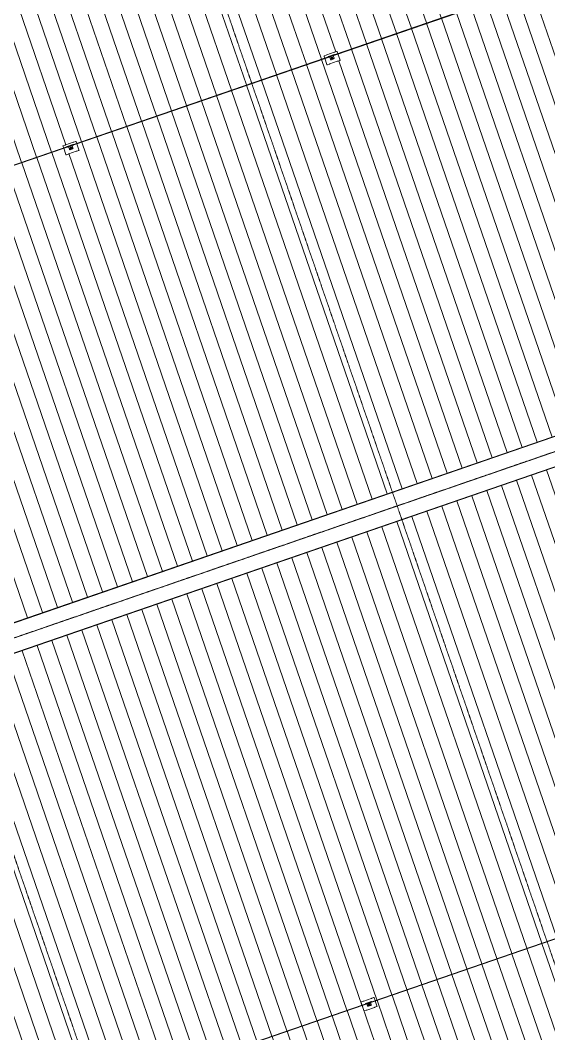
# Model space of a CAD drawing. Header units: millimetres. Extents: x -2478825 to -2336182, y 3945451 to 4053958.
# Drawn here: x -2374391 to -2363289, y 3995028 to 4016303 of the extents above; entities that cross this region are included whole.
import ezdxf

# ---------------------------------------------------------------- set-up
doc = ezdxf.new("R2010")
doc.units = ezdxf.units.MM
doc.linetypes.add('Grid Line', pattern=[21, 12, -3, 3, -3])
for name, color, linetype, lineweight in [('A-ROOF', 132, 'Continuous', 5), ('A-ROOF-PATT', 132, 'Continuous', 5), ('Q-SPCQ', 91, 'Continuous', 5), ('S-GRID', 1, 'Continuous', 5)]:
    doc.layers.add(name, color=color, linetype=linetype, lineweight=lineweight)

# ---------------------------------------------------------------- blocks, each defined once
blk = doc.blocks.new('Static Line_Sayfa_Metal Deck_Pan Mount - Up to 15 _ pitch - Max 2 Users-1845519-ROOF - Part A')
at = {"layer": 'Q-SPCQ'}
for p, q in [((-2356890, 4019336), (-2444629, 3989124)), ((-2444627, 3989116), (-2356888, 4019328)), ((-2368010, 4015554), (-2368002, 4015556)), ((-2368010, 4015554), (-2368007, 4015544)), ((-2368007, 4015544), (-2367995, 4015511)), ((-2368001, 4015557), (-2367965, 4015569)), ((-2367964, 4015570), (-2367954, 4015578)), ((-2367953, 4015578), (-2367796, 4015632)), ((-2367921, 4015540), (-2367925, 4015537)), ((-2367924, 4015533), (-2367925, 4015537)), ((-2367799, 4015582), (-2367919, 4015541)), ((-2367915, 4015528), (-2367795, 4015570)), ((-2367893, 4015536), (-2367893, 4015535)), ((-2367891, 4015531), (-2367893, 4015535)), ((-2367893, 4015535), (-2367893, 4015535)), ((-2367817, 4015561), (-2367817, 4015562)), ((-2367817, 4015561), (-2367817, 4015561)), ((-2367817, 4015561), (-2367815, 4015557)), ((-2367815, 4015557), (-2367799, 4015510)), ((-2367793, 4015583), (-2367797, 4015582)), ((-2367795, 4015632), (-2367782, 4015632)), ((-2367793, 4015583), (-2367791, 4015578)), ((-2367793, 4015571), (-2367789, 4015573)), ((-2367791, 4015578), (-2367789, 4015573)), ((-2367781, 4015633), (-2367745, 4015645)), ((-2367744, 4015645), (-2367736, 4015648)), ((-2367736, 4015648), (-2367733, 4015639)), ((-2367733, 4015639), (-2367721, 4015605)), ((-2367719, 4015599), (-2367674, 4015469)), ((-2367993, 4015505), (-2367949, 4015375)), ((-2367949, 4015375), (-2367948, 4015375)), ((-2367949, 4015375), (-2367945, 4015365)), ((-2367898, 4015382), (-2367945, 4015365)), ((-2367945, 4015365), (-2367898, 4015381)), ((-2367945, 4015365), (-2367945, 4015365)), ((-2367900, 4015381), (-2367936, 4015369)), ((-2367936, 4015369), (-2367899, 4015381)), ((-2367922, 4015527), (-2367924, 4015533)), ((-2367922, 4015527), (-2367917, 4015528)), ((-2367889, 4015389), (-2367899, 4015381)), ((-2367898, 4015382), (-2367887, 4015390)), ((-2367898, 4015381), (-2367898, 4015382)), ((-2367875, 4015484), (-2367891, 4015531)), ((-2367731, 4015444), (-2367888, 4015390)), ((-2367886, 4015390), (-2367733, 4015443)), ((-2367875, 4015484), (-2367875, 4015484)), ((-2367861, 4015505), (-2367861, 4015505)), ((-2367856, 4015475), (-2367809, 4015491)), ((-2367856, 4015475), (-2367809, 4015491)), ((-2367854, 4015508), (-2367853, 4015508)), ((-2367852, 4015509), (-2367852, 4015509)), ((-2367833, 4015515), (-2367833, 4015515)), ((-2367831, 4015515), (-2367831, 4015516)), ((-2367823, 4015518), (-2367823, 4015518)), ((-2367799, 4015510), (-2367799, 4015510)), ((-2367732, 4015443), (-2367718, 4015443)), ((-2367717, 4015444), (-2367730, 4015444)), ((-2367671, 4015460), (-2367718, 4015443)), ((-2367718, 4015443), (-2367671, 4015459)), ((-2367718, 4015444), (-2367680, 4015456)), ((-2367718, 4015443), (-2367718, 4015443)), ((-2367681, 4015457), (-2367716, 4015444)), ((-2367674, 4015469), (-2367674, 4015469)), ((-2367674, 4015469), (-2367671, 4015460)), ((-2367671, 4015459), (-2367671, 4015460)), ((-2373494, 4013665), (-2373485, 4013668)), ((-2373494, 4013665), (-2373490, 4013656)), ((-2373490, 4013656), (-2373479, 4013623)), ((-2373484, 4013669), (-2373449, 4013681)), ((-2373448, 4013682), (-2373437, 4013690)), ((-2373436, 4013690), (-2373280, 4013744)), ((-2373405, 4013651), (-2373409, 4013649)), ((-2373407, 4013645), (-2373409, 4013649)), ((-2373405, 4013639), (-2373407, 4013645)), ((-2373405, 4013639), (-2373401, 4013640)), ((-2373283, 4013694), (-2373403, 4013652)), ((-2373399, 4013640), (-2373279, 4013681)), ((-2373377, 4013648), (-2373376, 4013647)), ((-2373375, 4013643), (-2373376, 4013647)), ((-2373376, 4013647), (-2373376, 4013647)), ((-2373359, 4013596), (-2373375, 4013643)), ((-2373337, 4013620), (-2373337, 4013619)), ((-2373335, 4013621), (-2373335, 4013621)), ((-2373317, 4013627), (-2373317, 4013627)), ((-2373315, 4013627), (-2373315, 4013628)), ((-2373307, 4013630), (-2373307, 4013630)), ((-2373301, 4013673), (-2373301, 4013674)), ((-2373301, 4013673), (-2373300, 4013673)), ((-2373300, 4013673), (-2373299, 4013669)), ((-2373299, 4013669), (-2373283, 4013622)), ((-2373283, 4013622), (-2373283, 4013622)), ((-2373276, 4013695), (-2373281, 4013694)), ((-2373279, 4013744), (-2373266, 4013744)), ((-2373277, 4013682), (-2373273, 4013685)), ((-2373276, 4013695), (-2373275, 4013690)), ((-2373275, 4013690), (-2373273, 4013685)), ((-2373265, 4013745), (-2373229, 4013757)), ((-2373228, 4013757), (-2373219, 4013760)), ((-2373219, 4013760), (-2373216, 4013751)), ((-2373216, 4013751), (-2373205, 4013717)), ((-2373203, 4013711), (-2373158, 4013581)), ((-2373477, 4013617), (-2373432, 4013487)), ((-2373432, 4013487), (-2373432, 4013487)), ((-2373432, 4013487), (-2373429, 4013477)), ((-2373382, 4013493), (-2373429, 4013477)), ((-2373429, 4013477), (-2373381, 4013493)), ((-2373429, 4013477), (-2373429, 4013477)), ((-2373384, 4013493), (-2373419, 4013481)), ((-2373419, 4013480), (-2373382, 4013493)), ((-2373372, 4013501), (-2373383, 4013493)), ((-2373381, 4013493), (-2373382, 4013493)), ((-2373381, 4013494), (-2373371, 4013502)), ((-2373215, 4013556), (-2373372, 4013502)), ((-2373370, 4013502), (-2373216, 4013555)), ((-2373359, 4013596), (-2373359, 4013596)), ((-2373345, 4013617), (-2373344, 4013617)), ((-2373340, 4013587), (-2373292, 4013603)), ((-2373339, 4013586), (-2373292, 4013603)), ((-2373215, 4013555), (-2373202, 4013555)), ((-2373201, 4013556), (-2373214, 4013556)), ((-2373155, 4013572), (-2373202, 4013555)), ((-2373202, 4013555), (-2373154, 4013571)), ((-2373202, 4013555), (-2373202, 4013555)), ((-2373201, 4013555), (-2373164, 4013568)), ((-2373164, 4013568), (-2373200, 4013556)), ((-2373158, 4013581), (-2373158, 4013581)), ((-2373158, 4013581), (-2373155, 4013572)), ((-2373154, 4013571), (-2373155, 4013572))]:
    blk.add_line(p, q, dxfattribs=at)
at = {"layer": 'Q-SPCQ', "flags": 128}
for points in [[(-2367921, 4015540), (-2367921, 4015540), (-2367921, 4015540), (-2367920, 4015540), (-2367920, 4015540), (-2367920, 4015541), (-2367919, 4015541)], [(-2367799, 4015582), (-2367799, 4015582), (-2367799, 4015582), (-2367798, 4015582), (-2367798, 4015582), (-2367797, 4015582), (-2367797, 4015582)], [(-2367793, 4015571), (-2367793, 4015570), (-2367794, 4015570), (-2367794, 4015570), (-2367794, 4015570), (-2367795, 4015570), (-2367795, 4015570)], [(-2367915, 4015528), (-2367915, 4015528), (-2367916, 4015528), (-2367916, 4015528), (-2367917, 4015528), (-2367917, 4015528), (-2367917, 4015528)], [(-2367846, 4015523), (-2367847, 4015523), (-2367847, 4015523), (-2367848, 4015523), (-2367848, 4015522), (-2367848, 4015522), (-2367849, 4015522), (-2367849, 4015522), (-2367850, 4015521), (-2367850, 4015521), (-2367850, 4015521), (-2367851, 4015520), (-2367851, 4015520), (-2367851, 4015520), (-2367852, 4015519), (-2367852, 4015519), (-2367852, 4015519), (-2367852, 4015518), (-2367853, 4015518), (-2367853, 4015517), (-2367853, 4015517), (-2367853, 4015517), (-2367853, 4015516), (-2367854, 4015516), (-2367854, 4015515), (-2367854, 4015515), (-2367854, 4015514), (-2367854, 4015514), (-2367854, 4015513), (-2367854, 4015513), (-2367854, 4015513), (-2367854, 4015512), (-2367854, 4015512), (-2367854, 4015511), (-2367854, 4015511), (-2367854, 4015510), (-2367854, 4015510), (-2367854, 4015509), (-2367854, 4015509), (-2367854, 4015508), (-2367854, 4015508)], [(-2367846, 4015522), (-2367846, 4015521), (-2367846, 4015521), (-2367847, 4015521), (-2367847, 4015521), (-2367847, 4015521), (-2367848, 4015521), (-2367848, 4015520), (-2367848, 4015520), (-2367849, 4015520), (-2367849, 4015520), (-2367849, 4015519), (-2367850, 4015519), (-2367850, 4015519), (-2367850, 4015518), (-2367850, 4015518), (-2367850, 4015518), (-2367851, 4015518), (-2367851, 4015517), (-2367851, 4015517), (-2367851, 4015516), (-2367851, 4015516), (-2367852, 4015516), (-2367852, 4015515), (-2367852, 4015515), (-2367852, 4015515), (-2367852, 4015514), (-2367852, 4015514), (-2367852, 4015514), (-2367852, 4015513), (-2367852, 4015513), (-2367852, 4015512), (-2367852, 4015512), (-2367852, 4015512), (-2367852, 4015511), (-2367852, 4015511), (-2367852, 4015510), (-2367852, 4015510), (-2367852, 4015510), (-2367852, 4015509), (-2367852, 4015509)], [(-2367831, 4015516), (-2367831, 4015516), (-2367832, 4015517), (-2367832, 4015517), (-2367832, 4015518), (-2367832, 4015518), (-2367833, 4015518), (-2367833, 4015519), (-2367833, 4015519), (-2367833, 4015520), (-2367834, 4015520), (-2367834, 4015520), (-2367834, 4015521), (-2367835, 4015521), (-2367835, 4015521), (-2367835, 4015521), (-2367836, 4015522), (-2367836, 4015522), (-2367837, 4015522), (-2367837, 4015522), (-2367837, 4015523), (-2367838, 4015523), (-2367838, 4015523), (-2367839, 4015523), (-2367839, 4015523), (-2367840, 4015523), (-2367840, 4015524), (-2367841, 4015524), (-2367841, 4015524), (-2367841, 4015524), (-2367842, 4015524), (-2367842, 4015524), (-2367843, 4015524), (-2367843, 4015524), (-2367844, 4015524), (-2367844, 4015524), (-2367845, 4015524), (-2367845, 4015523), (-2367846, 4015523), (-2367846, 4015523), (-2367846, 4015523)], [(-2367833, 4015515), (-2367833, 4015516), (-2367834, 4015516), (-2367834, 4015517), (-2367834, 4015517), (-2367834, 4015517), (-2367834, 4015518), (-2367835, 4015518), (-2367835, 4015518), (-2367835, 4015519), (-2367835, 4015519), (-2367836, 4015519), (-2367836, 4015519), (-2367836, 4015520), (-2367836, 4015520), (-2367837, 4015520), (-2367837, 4015520), (-2367837, 4015521), (-2367838, 4015521), (-2367838, 4015521), (-2367838, 4015521), (-2367839, 4015521), (-2367839, 4015521), (-2367839, 4015522), (-2367840, 4015522), (-2367840, 4015522), (-2367841, 4015522), (-2367841, 4015522), (-2367841, 4015522), (-2367842, 4015522), (-2367842, 4015522), (-2367843, 4015522), (-2367843, 4015522), (-2367843, 4015522), (-2367844, 4015522), (-2367844, 4015522), (-2367844, 4015522), (-2367845, 4015522), (-2367845, 4015522), (-2367846, 4015522), (-2367846, 4015522)], [(-2373405, 4013651), (-2373405, 4013652), (-2373404, 4013652), (-2373404, 4013652), (-2373404, 4013652), (-2373403, 4013652), (-2373403, 4013652)], [(-2373399, 4013640), (-2373399, 4013640), (-2373399, 4013640), (-2373400, 4013640), (-2373400, 4013640), (-2373401, 4013640), (-2373401, 4013640)], [(-2373330, 4013635), (-2373330, 4013635), (-2373331, 4013635), (-2373331, 4013634), (-2373332, 4013634), (-2373332, 4013634), (-2373332, 4013634), (-2373333, 4013633), (-2373333, 4013633), (-2373333, 4013633), (-2373334, 4013633), (-2373334, 4013632), (-2373334, 4013632), (-2373335, 4013632), (-2373335, 4013631), (-2373335, 4013631), (-2373336, 4013630), (-2373336, 4013630), (-2373336, 4013630), (-2373336, 4013629), (-2373337, 4013629), (-2373337, 4013628), (-2373337, 4013628), (-2373337, 4013628), (-2373337, 4013627), (-2373337, 4013627), (-2373337, 4013626), (-2373338, 4013626), (-2373338, 4013625), (-2373338, 4013625), (-2373338, 4013624), (-2373338, 4013624), (-2373338, 4013623), (-2373338, 4013623), (-2373338, 4013622), (-2373338, 4013622), (-2373337, 4013622), (-2373337, 4013621), (-2373337, 4013621), (-2373337, 4013620), (-2373337, 4013620)], [(-2373329, 4013633), (-2373330, 4013633), (-2373330, 4013633), (-2373330, 4013633), (-2373331, 4013633), (-2373331, 4013633), (-2373331, 4013632), (-2373332, 4013632), (-2373332, 4013632), (-2373332, 4013632), (-2373333, 4013631), (-2373333, 4013631), (-2373333, 4013631), (-2373333, 4013631), (-2373334, 4013630), (-2373334, 4013630), (-2373334, 4013630), (-2373334, 4013629), (-2373334, 4013629), (-2373335, 4013629), (-2373335, 4013628), (-2373335, 4013628), (-2373335, 4013628), (-2373335, 4013627), (-2373335, 4013627), (-2373335, 4013626), (-2373336, 4013626), (-2373336, 4013626), (-2373336, 4013625), (-2373336, 4013625), (-2373336, 4013625), (-2373336, 4013624), (-2373336, 4013624), (-2373336, 4013623), (-2373336, 4013623), (-2373336, 4013623), (-2373336, 4013622), (-2373335, 4013622), (-2373335, 4013621), (-2373335, 4013621), (-2373335, 4013621)], [(-2373315, 4013628), (-2373315, 4013628), (-2373315, 4013629), (-2373315, 4013629), (-2373316, 4013629), (-2373316, 4013630), (-2373316, 4013630), (-2373316, 4013631), (-2373317, 4013631), (-2373317, 4013631), (-2373317, 4013632), (-2373318, 4013632), (-2373318, 4013632), (-2373318, 4013633), (-2373319, 4013633), (-2373319, 4013633), (-2373319, 4013634), (-2373320, 4013634), (-2373320, 4013634), (-2373321, 4013634), (-2373321, 4013634), (-2373321, 4013635), (-2373322, 4013635), (-2373322, 4013635), (-2373323, 4013635), (-2373323, 4013635), (-2373324, 4013635), (-2373324, 4013635), (-2373325, 4013636), (-2373325, 4013636), (-2373325, 4013636), (-2373326, 4013636), (-2373326, 4013636), (-2373327, 4013636), (-2373327, 4013636), (-2373328, 4013635), (-2373328, 4013635), (-2373329, 4013635), (-2373329, 4013635), (-2373330, 4013635), (-2373330, 4013635)], [(-2373317, 4013627), (-2373317, 4013628), (-2373317, 4013628), (-2373317, 4013628), (-2373318, 4013629), (-2373318, 4013629), (-2373318, 4013629), (-2373318, 4013630), (-2373318, 4013630), (-2373319, 4013630), (-2373319, 4013631), (-2373319, 4013631), (-2373319, 4013631), (-2373320, 4013631), (-2373320, 4013632), (-2373320, 4013632), (-2373321, 4013632), (-2373321, 4013632), (-2373321, 4013633), (-2373322, 4013633), (-2373322, 4013633), (-2373322, 4013633), (-2373323, 4013633), (-2373323, 4013633), (-2373323, 4013633), (-2373324, 4013634), (-2373324, 4013634), (-2373325, 4013634), (-2373325, 4013634), (-2373325, 4013634), (-2373326, 4013634), (-2373326, 4013634), (-2373326, 4013634), (-2373327, 4013634), (-2373327, 4013634), (-2373328, 4013634), (-2373328, 4013634), (-2373328, 4013634), (-2373329, 4013633), (-2373329, 4013633), (-2373329, 4013633)], [(-2373283, 4013694), (-2373283, 4013694), (-2373282, 4013694), (-2373282, 4013694), (-2373281, 4013694), (-2373281, 4013694), (-2373281, 4013694)], [(-2373277, 4013682), (-2373277, 4013682), (-2373277, 4013682), (-2373278, 4013682), (-2373278, 4013682), (-2373278, 4013682), (-2373279, 4013681)]]:
    blk.add_lwpolyline(points, dxfattribs=at)
at = {"layer": 'Q-SPCQ'}
for centre, major_axis, ratio, start_param, end_param in [((-2367997, 4015548), (9.46, 3.26), 0.996195, 1.570796, 3.141593), ((-2367997, 4015548), (9.46, 3.26), 0.996195, 1.832596, 3.141593), ((-2367965, 4015569), (0.946, 0.326), 0.087156, 4.712389, 6.031026), ((-2367953, 4015578), (0.946, 0.326), 0.087156, 1.570796, 2.889433), ((-2367953, 4015517), (66.2, 22.8), 0.087156, 5.824402, 6.053794), ((-2367842, 4015511), (18.8, 6.5), 0.996195, 4.712389, 7.853982), ((-2367758, 4015584), (66.2, 22.8), 0.087156, 3.370984, 3.600375), ((-2367796, 4015632), (0.946, 0.326), 0.087156, 0.252159, 1.570796), ((-2367781, 4015633), (0.946, 0.326), 0.087156, 3.393752, 4.712389), ((-2367742, 4015636), (9.46, 3.26), 0.996195, 0, 1.570796), ((-2367742, 4015635), (9.46, 3.26), 0.996195, 0.785398, 1.287632), ((-2367939, 4015378), (9.46, 3.26), 0.996195, 3.141593, 4.712389), ((-2367939, 4015378), (9.46, 3.26), 0.996195, 3.403392, 4.712389), ((-2367900, 4015381), (0.946, 0.326), 0.087156, 4.712389, 6.031026), ((-2367899, 4015381), (0.946, 0.326), 0.087156, 4.712389, 6.031026), ((-2367888, 4015390), (0.946, 0.326), 0.087156, 1.570796, 2.889433), ((-2367886, 4015390), (0.946, 0.326), 0.087156, 2.449888, 2.889433), ((-2367886, 4015390), (0.946, 0.326), 0.087156, 1.570796, 1.790569), ((-2367861, 4015489), (14.2, 4.9), 0.996195, 3.141593, 4.712389), ((-2367861, 4015489), (14.2, 4.9), 0.996195, 3.403392, 4.712389), ((-2367842, 4015511), (18.8, 6.5), 0.996195, 1.570796, 4.712389), ((-2367842, 4015511), (18.8, 6.5), 0.996195, 3.141593, 4.712389), ((-2367842, 4015511), (11.1, 3.8), 0.996195, 1.570796, 4.712389), ((-2367842, 4015511), (11.1, 3.8), 0.996195, 4.712389, 7.853982), ((-2367842, 4015511), (18.8, 6.5), 0.996195, 4.712389, 6.283185), ((-2367814, 4015505), (14.2, 4.9), 0.996195, 4.712389, 6.283185), ((-2367814, 4015505), (14.2, 4.9), 0.996195, 4.712389, 6.021386), ((-2367733, 4015443), (0.946, 0.326), 0.087156, 1.351024, 1.570796), ((-2367733, 4015443), (0.946, 0.326), 0.087156, 0.252159, 0.691705), ((-2367731, 4015444), (0.946, 0.326), 0.087156, 0.252159, 1.570796), ((-2367718, 4015444), (0.946, 0.326), 0.087156, 3.393752, 4.712389), ((-2367716, 4015444), (0.946, 0.326), 0.087156, 3.393752, 4.712389), ((-2367684, 4015466), (9.46, 3.26), 0.996195, 4.712389, 6.283185), ((-2367684, 4015466), (9.46, 3.26), 0.996195, 4.712389, 6.283185), ((-2373481, 4013659), (9.46, 3.26), 0.996195, 1.570796, 3.141593), ((-2373481, 4013659), (9.46, 3.26), 0.996195, 1.832596, 3.141593), ((-2373449, 4013681), (0.946, 0.326), 0.087156, 4.712389, 6.031026), ((-2373436, 4013690), (0.946, 0.326), 0.087156, 1.570796, 2.889433), ((-2373436, 4013629), (66.2, 22.8), 0.087156, 5.824402, 6.053794), ((-2373326, 4013623), (18.8, 6.5), 0.996195, 1.570796, 4.712389), ((-2373326, 4013623), (11.1, 3.8), 0.996195, 1.570796, 4.712389), ((-2373326, 4013623), (18.8, 6.5), 0.996195, 4.712389, 7.853982), ((-2373326, 4013623), (11.1, 3.8), 0.996195, 4.712389, 7.853982), ((-2373326, 4013623), (18.8, 6.5), 0.996195, 4.712389, 6.283185), ((-2373242, 4013696), (66.2, 22.8), 0.087156, 3.370984, 3.600375), ((-2373297, 4013617), (14.2, 4.9), 0.996195, 4.712389, 6.283185), ((-2373280, 4013744), (0.946, 0.326), 0.087156, 0.252159, 1.570796), ((-2373265, 4013745), (0.946, 0.326), 0.087156, 3.393752, 4.712389), ((-2373226, 4013747), (9.46, 3.26), 0.996195, 0, 1.570796), ((-2373226, 4013747), (9.46, 3.26), 0.996195, 0.785398, 1.287632), ((-2373423, 4013490), (9.46, 3.26), 0.996195, 3.141593, 4.712389), ((-2373423, 4013490), (9.46, 3.26), 0.996195, 3.403392, 4.712389), ((-2373384, 4013493), (0.946, 0.326), 0.087156, 4.712389, 6.031026), ((-2373382, 4013493), (0.946, 0.326), 0.087156, 4.712389, 6.031026), ((-2373372, 4013502), (0.946, 0.326), 0.087156, 1.570796, 2.889433), ((-2373370, 4013502), (0.946, 0.326), 0.087156, 2.449888, 2.889433), ((-2373370, 4013502), (0.946, 0.326), 0.087156, 1.570796, 1.790569), ((-2373344, 4013601), (14.2, 4.9), 0.996195, 3.141593, 4.712389), ((-2373344, 4013601), (14.2, 4.9), 0.996195, 3.403392, 4.712389), ((-2373326, 4013623), (18.8, 6.5), 0.996195, 3.141593, 4.712389), ((-2373297, 4013617), (14.2, 4.9), 0.996195, 4.712389, 6.021386), ((-2373216, 4013555), (0.946, 0.326), 0.087156, 1.351024, 1.570796), ((-2373215, 4013555), (0.946, 0.326), 0.087156, 0.252159, 1.570796), ((-2373216, 4013555), (0.946, 0.326), 0.087156, 0.252159, 0.691705), ((-2373201, 4013556), (0.946, 0.326), 0.087156, 3.393752, 4.712389), ((-2373200, 4013556), (0.946, 0.326), 0.087156, 3.393752, 4.712389), ((-2373167, 4013578), (9.46, 3.26), 0.996195, 4.712389, 6.283185), ((-2373167, 4013578), (9.46, 3.26), 0.996195, 4.712389, 6.283185)]:
    blk.add_ellipse(centre, major_axis=major_axis, ratio=ratio, start_param=start_param, end_param=end_param, dxfattribs=at)
blk = doc.blocks.new('Static Line_Sayfa_Metal Deck_Pan Mount - Up to 15 _ pitch - Max 2 Users-1845874-ROOF - Part A')
at = {"layer": 'Q-SPCQ'}
for p, q in [((-2350648, 4001334), (-2438250, 3971170)), ((-2438248, 3971163), (-2350646, 4001327)), ((-2367173, 3995711), (-2367016, 3995765)), ((-2367018, 3995764), (-2367172, 3995711)), ((-2367006, 3995773), (-2367017, 3995765)), ((-2367015, 3995765), (-2367005, 3995773)), ((-2367006, 3995773), (-2366959, 3995789)), ((-2366959, 3995789), (-2367006, 3995773)), ((-2366968, 3995786), (-2367006, 3995773)), ((-2367006, 3995773), (-2367006, 3995773)), ((-2367004, 3995773), (-2366968, 3995786)), ((-2366959, 3995789), (-2366959, 3995789)), ((-2366959, 3995789), (-2366956, 3995779)), ((-2366956, 3995779), (-2366956, 3995780)), ((-2366956, 3995779), (-2366937, 3995725)), ((-2367186, 3995711), (-2367233, 3995695)), ((-2367233, 3995695), (-2367186, 3995711)), ((-2367233, 3995695), (-2367233, 3995695)), ((-2367233, 3995695), (-2367230, 3995685)), ((-2367230, 3995685), (-2367230, 3995685)), ((-2367230, 3995685), (-2367211, 3995630)), ((-2367187, 3995711), (-2367224, 3995698)), ((-2367224, 3995698), (-2367188, 3995710)), ((-2367209, 3995625), (-2367171, 3995516)), ((-2367187, 3995710), (-2367174, 3995710)), ((-2367172, 3995711), (-2367186, 3995711)), ((-2367186, 3995711), (-2367186, 3995711)), ((-2367137, 3995659), (-2367141, 3995657)), ((-2367139, 3995651), (-2367141, 3995657)), ((-2367137, 3995647), (-2367139, 3995651)), ((-2367137, 3995647), (-2367133, 3995647)), ((-2367015, 3995701), (-2367135, 3995660)), ((-2367131, 3995648), (-2367011, 3995689)), ((-2367038, 3995695), (-2367113, 3995669)), ((-2367113, 3995669), (-2367113, 3995669)), ((-2367113, 3995669), (-2367113, 3995667)), ((-2367095, 3995616), (-2367109, 3995656)), ((-2366951, 3995576), (-2367108, 3995522)), ((-2367081, 3995637), (-2367081, 3995636)), ((-2367076, 3995607), (-2367029, 3995623)), ((-2367073, 3995639), (-2367073, 3995638)), ((-2367071, 3995639), (-2367071, 3995639)), ((-2367053, 3995645), (-2367053, 3995645)), ((-2367051, 3995646), (-2367051, 3995647)), ((-2367043, 3995649), (-2367043, 3995650)), ((-2367037, 3995693), (-2367038, 3995695)), ((-2367038, 3995695), (-2367038, 3995695)), ((-2367033, 3995682), (-2367019, 3995642)), ((-2367008, 3995702), (-2367013, 3995702)), ((-2367009, 3995690), (-2367005, 3995692)), ((-2367008, 3995702), (-2367007, 3995697)), ((-2367007, 3995697), (-2367005, 3995692)), ((-2366940, 3995585), (-2366950, 3995577)), ((-2366903, 3995597), (-2366939, 3995585)), ((-2366935, 3995719), (-2366897, 3995610)), ((-2366894, 3995601), (-2366902, 3995598)), ((-2366897, 3995610), (-2366894, 3995601)), ((-2367171, 3995516), (-2367168, 3995506)), ((-2367159, 3995509), (-2367168, 3995506)), ((-2367123, 3995522), (-2367159, 3995509)), ((-2367109, 3995522), (-2367122, 3995522))]:
    blk.add_line(p, q, dxfattribs=at)
at = {"layer": 'Q-SPCQ', "flags": 128}
for points in [[(-2367137, 3995659), (-2367137, 3995659), (-2367136, 3995659), (-2367136, 3995660), (-2367136, 3995660), (-2367135, 3995660), (-2367135, 3995660)], [(-2367131, 3995648), (-2367131, 3995648), (-2367132, 3995648), (-2367132, 3995647), (-2367132, 3995647), (-2367133, 3995647), (-2367133, 3995647)], [(-2367073, 3995638), (-2367073, 3995638), (-2367073, 3995638), (-2367072, 3995637), (-2367072, 3995637), (-2367072, 3995636), (-2367072, 3995636), (-2367071, 3995636), (-2367071, 3995635), (-2367071, 3995635), (-2367071, 3995634), (-2367070, 3995634), (-2367070, 3995634), (-2367070, 3995633), (-2367069, 3995633), (-2367069, 3995633), (-2367068, 3995633), (-2367068, 3995632), (-2367068, 3995632), (-2367067, 3995632), (-2367067, 3995632), (-2367066, 3995631), (-2367066, 3995631), (-2367065, 3995631), (-2367065, 3995631), (-2367065, 3995631), (-2367064, 3995631), (-2367064, 3995631), (-2367063, 3995631), (-2367063, 3995631), (-2367062, 3995631), (-2367062, 3995631), (-2367061, 3995631), (-2367061, 3995631), (-2367060, 3995631), (-2367060, 3995631), (-2367059, 3995631), (-2367059, 3995631), (-2367059, 3995631), (-2367058, 3995631), (-2367058, 3995631)], [(-2367071, 3995639), (-2367071, 3995638), (-2367071, 3995638), (-2367070, 3995638), (-2367070, 3995637), (-2367070, 3995637), (-2367070, 3995637), (-2367070, 3995636), (-2367069, 3995636), (-2367069, 3995636), (-2367069, 3995636), (-2367069, 3995635), (-2367068, 3995635), (-2367068, 3995635), (-2367068, 3995634), (-2367067, 3995634), (-2367067, 3995634), (-2367067, 3995634), (-2367066, 3995634), (-2367066, 3995633), (-2367066, 3995633), (-2367065, 3995633), (-2367065, 3995633), (-2367065, 3995633), (-2367064, 3995633), (-2367064, 3995633), (-2367064, 3995632), (-2367063, 3995632), (-2367063, 3995632), (-2367062, 3995632), (-2367062, 3995632), (-2367062, 3995632), (-2367061, 3995632), (-2367061, 3995632), (-2367061, 3995632), (-2367060, 3995632), (-2367060, 3995632), (-2367059, 3995633), (-2367059, 3995633), (-2367059, 3995633), (-2367059, 3995633)], [(-2367059, 3995633), (-2367058, 3995633), (-2367058, 3995633), (-2367057, 3995633), (-2367057, 3995633), (-2367057, 3995634), (-2367056, 3995634), (-2367056, 3995634), (-2367056, 3995634), (-2367056, 3995635), (-2367055, 3995635), (-2367055, 3995635), (-2367055, 3995635), (-2367054, 3995636), (-2367054, 3995636), (-2367054, 3995636), (-2367054, 3995637), (-2367053, 3995637), (-2367053, 3995637), (-2367053, 3995638), (-2367053, 3995638), (-2367053, 3995638), (-2367053, 3995639), (-2367052, 3995639), (-2367052, 3995639), (-2367052, 3995640), (-2367052, 3995640), (-2367052, 3995640), (-2367052, 3995641), (-2367052, 3995641), (-2367052, 3995642), (-2367052, 3995642), (-2367052, 3995642), (-2367052, 3995643), (-2367052, 3995643), (-2367052, 3995644), (-2367052, 3995644), (-2367052, 3995644), (-2367052, 3995645), (-2367052, 3995645), (-2367053, 3995645)], [(-2367058, 3995631), (-2367058, 3995631), (-2367057, 3995632), (-2367057, 3995632), (-2367056, 3995632), (-2367056, 3995632), (-2367055, 3995632), (-2367055, 3995633), (-2367055, 3995633), (-2367054, 3995633), (-2367054, 3995634), (-2367054, 3995634), (-2367053, 3995634), (-2367053, 3995635), (-2367053, 3995635), (-2367052, 3995635), (-2367052, 3995636), (-2367052, 3995636), (-2367052, 3995636), (-2367051, 3995637), (-2367051, 3995637), (-2367051, 3995638), (-2367051, 3995638), (-2367051, 3995639), (-2367050, 3995639), (-2367050, 3995640), (-2367050, 3995640), (-2367050, 3995640), (-2367050, 3995641), (-2367050, 3995641), (-2367050, 3995642), (-2367050, 3995642), (-2367050, 3995643), (-2367050, 3995643), (-2367050, 3995644), (-2367050, 3995644), (-2367050, 3995645), (-2367050, 3995645), (-2367050, 3995646), (-2367051, 3995646), (-2367051, 3995646)], [(-2367015, 3995701), (-2367015, 3995701), (-2367014, 3995702), (-2367014, 3995702), (-2367014, 3995702), (-2367013, 3995702), (-2367013, 3995702)], [(-2367009, 3995690), (-2367009, 3995690), (-2367009, 3995690), (-2367010, 3995690), (-2367010, 3995689), (-2367011, 3995689), (-2367011, 3995689)]]:
    blk.add_lwpolyline(points, dxfattribs=at)
at = {"layer": 'Q-SPCQ'}
for centre, major_axis, ratio, start_param, end_param in [((-2367018, 3995764), (0.946, 0.326), 0.087156, 4.712389, 4.932162), ((-2367018, 3995764), (0.946, 0.326), 0.087156, 5.59148, 6.031026), ((-2367016, 3995765), (0.946, 0.326), 0.087156, 4.712389, 6.031026), ((-2367005, 3995773), (0.946, 0.326), 0.087156, 1.570796, 2.889433), ((-2367004, 3995773), (0.946, 0.326), 0.087156, 1.570796, 2.889433), ((-2366965, 3995776), (9.46, 3.26), 0.996195, 0.785398, 1.570796), ((-2366965, 3995776), (9.46, 3.26), 0.996195, 0, 1.570796), ((-2367220, 3995688), (9.46, 3.26), 0.996195, 1.570796, 3.141593), ((-2367220, 3995688), (9.46, 3.26), 0.996195, 1.570796, 3.141593), ((-2367188, 3995710), (0.946, 0.326), 0.087156, 0.252159, 1.570796), ((-2367187, 3995711), (0.946, 0.326), 0.087156, 0.252159, 1.570796), ((-2367173, 3995711), (0.946, 0.326), 0.087156, 3.393752, 4.712389), ((-2367172, 3995711), (0.946, 0.326), 0.087156, 4.492616, 4.712389), ((-2367172, 3995711), (0.946, 0.326), 0.087156, 3.393752, 3.833298), ((-2367172, 3995646), (66.2, 22.8), 0.087156, 0.229391, 0.458783), ((-2367081, 3995621), (14.2, 4.9), 0.996195, 3.141593, 4.712389), ((-2367081, 3995621), (14.2, 4.9), 0.996195, 3.403392, 4.147516), ((-2367062, 3995643), (18.8, 6.5), 0.996195, 1.570796, 3.141593), ((-2367062, 3995643), (18.8, 6.5), 0.996195, 1.570796, 4.712389), ((-2367062, 3995643), (11.1, 3.8), 0.996195, 1.570796, 4.712389), ((-2367062, 3995643), (18.8, 6.5), 0.996195, 0, 1.570796), ((-2367062, 3995643), (18.8, 6.5), 0.996195, 4.712389, 7.853982), ((-2367062, 3995643), (11.1, 3.8), 0.996195, 4.712389, 7.853982), ((-2366977, 3995713), (66.2, 22.8), 0.087156, 2.68281, 2.912201), ((-2367034, 3995637), (14.2, 4.9), 0.996195, 4.712389, 6.283185), ((-2367034, 3995637), (14.2, 4.9), 0.996195, 5.565007, 5.954166), ((-2366951, 3995576), (0.946, 0.326), 0.087156, 4.712389, 6.031026), ((-2366939, 3995585), (0.946, 0.326), 0.087156, 1.570796, 2.889433), ((-2366907, 3995607), (9.46, 3.26), 0.996195, 4.712389, 6.283185), ((-2366907, 3995607), (9.46, 3.26), 0.996195, 4.974188, 6.283185), ((-2367162, 3995519), (9.46, 3.26), 0.996195, 3.141593, 4.712389), ((-2367162, 3995519), (9.46, 3.26), 0.996195, 3.403392, 4.692006), ((-2367123, 3995522), (0.946, 0.326), 0.087156, 0.252159, 1.570796), ((-2367108, 3995522), (0.946, 0.326), 0.087156, 3.393752, 4.712389)]:
    blk.add_ellipse(centre, major_axis=major_axis, ratio=ratio, start_param=start_param, end_param=end_param, dxfattribs=at)
blk = doc.blocks.new('Ridge Capping - Ridge Capping-1882401-ROOF - Part A')
at = {"layer": 'A-ROOF'}
for p, q in [((-2347469, 4012977), (-2452645, 3976761)), ((-2347466, 4012969), (-2452642, 3976754)), ((-2452544, 3976471), (-2347369, 4012686)), ((-2347271, 4012403), (-2452447, 3976188)), ((-2347269, 4012396), (-2452444, 3976181))]:
    blk.add_line(p, q, dxfattribs=at)

msp = doc.modelspace()

# ---------------------------------------------------------------- hatches: boundary and pattern name
at = {"layer": 'A-ROOF-PATT'}
h = msp.add_hatch(dxfattribs=at)
h.set_pattern_fill('FP_2', color=256, style=0, pattern_type=2)
h.set_pattern_definition([(289, (-11344.07, 32944.8), (314.857686, 108.414195), [])])
h.paths.add_polyline_path([(-2452645, 3976761), (-2347469, 4012977), (-2347478, 4013009), (-2353742, 4031486), (-2459017, 3995236), (-2452861, 3977388)])
h.paths.add_polyline_path([(-2449020, 3987609), (-2449020, 3987611), (-2449019, 3987610)])
h.paths.add_polyline_path([(-2446492, 3988481), (-2446491, 3988482), (-2446491, 3988481)])
h.paths.add_polyline_path([(-2355845, 4019694), (-2355845, 4019695), (-2355844, 4019695)])
h.paths.add_polyline_path([(-2353316, 4020564), (-2353315, 4020566), (-2353315, 4020565)])
h.paths.add_polyline_path([(-2450316, 3986980), (-2450402, 3987232), (-2449881, 3987411), (-2449850, 3987324), (-2449703, 3987375), (-2449427, 3987470), (-2449421, 3987473), (-2444766, 3989078), (-2444780, 3989119), (-2444734, 3989135), (-2444723, 3989141), (-2444723, 3989144), (-2444565, 3989198), (-2444565, 3989198), (-2444551, 3989198), (-2444506, 3989213), (-2444491, 3989171), (-2439282, 3990965), (-2439297, 3991007), (-2439250, 3991023), (-2439239, 3991029), (-2439239, 3991032), (-2439082, 3991086), (-2439082, 3991086), (-2439067, 3991086), (-2439022, 3991102), (-2439008, 3991060), (-2433798, 3992853), (-2433813, 3992895), (-2433767, 3992912), (-2433756, 3992918), (-2433756, 3992920), (-2433598, 3992974), (-2433598, 3992974), (-2433584, 3992974), (-2433539, 3992990), (-2433524, 3992948), (-2428315, 3994742), (-2428329, 3994784), (-2428283, 3994800), (-2428272, 3994806), (-2428272, 3994808), (-2428114, 3994862), (-2428114, 3994862), (-2428100, 3994863), (-2428055, 3994878), (-2428041, 3994836), (-2422831, 3996630), (-2422846, 3996672), (-2422800, 3996688), (-2422789, 3996694), (-2422789, 3996696), (-2422631, 3996750), (-2422631, 3996751), (-2422617, 3996751), (-2422572, 3996766), (-2422557, 3996724), (-2417348, 3998518), (-2417362, 3998560), (-2417316, 3998576), (-2417305, 3998582), (-2417305, 3998584), (-2417147, 3998638), (-2417147, 3998639), (-2417133, 3998639), (-2417088, 3998654), (-2417074, 3998612), (-2411864, 4000406), (-2411879, 4000448), (-2411832, 4000464), (-2411822, 4000470), (-2411821, 4000473), (-2411664, 4000527), (-2411664, 4000527), (-2411647, 4000528), (-2411604, 4000543), (-2411590, 4000501), (-2406381, 4002294), (-2406395, 4002336), (-2406349, 4002353), (-2406338, 4002358), (-2406338, 4002361), (-2406180, 4002415), (-2406180, 4002415), (-2406166, 4002415), (-2406121, 4002431), (-2406106, 4002389), (-2400897, 4004183), (-2400912, 4004225), (-2400865, 4004241), (-2400854, 4004247), (-2400854, 4004249), (-2400697, 4004303), (-2400697, 4004303), (-2400682, 4004304), (-2400637, 4004319), (-2400623, 4004277), (-2395413, 4006071), (-2395428, 4006113), (-2395382, 4006129), (-2395371, 4006135), (-2395371, 4006137), (-2395213, 4006191), (-2395213, 4006191), (-2395199, 4006192), (-2395154, 4006207), (-2395139, 4006165), (-2389930, 4007959), (-2389944, 4008001), (-2389898, 4008017), (-2389887, 4008023), (-2389887, 4008025), (-2389729, 4008079), (-2389729, 4008080), (-2389715, 4008080), (-2389670, 4008095), (-2389656, 4008053), (-2384446, 4009847), (-2384461, 4009889), (-2384415, 4009905), (-2384404, 4009911), (-2384404, 4009914), (-2384246, 4009968), (-2384246, 4009968), (-2384232, 4009968), (-2384187, 4009984), (-2384172, 4009942), (-2378963, 4011735), (-2378977, 4011777), (-2378931, 4011794), (-2378920, 4011799), (-2378920, 4011802), (-2378762, 4011856), (-2378762, 4011856), (-2378748, 4011856), (-2378703, 4011872), (-2378689, 4011830), (-2373479, 4013623), (-2373494, 4013665), (-2373447, 4013682), (-2373437, 4013688), (-2373436, 4013690), (-2373279, 4013744), (-2373279, 4013744), (-2373265, 4013745), (-2373219, 4013760), (-2373205, 4013718), (-2367996, 4015512), (-2368010, 4015554), (-2367964, 4015570), (-2367953, 4015576), (-2367953, 4015578), (-2367795, 4015632), (-2367795, 4015632), (-2367781, 4015633), (-2367736, 4015648), (-2367721, 4015606), (-2362512, 4017400), (-2362527, 4017442), (-2362480, 4017458), (-2362469, 4017464), (-2362469, 4017466), (-2362312, 4017520), (-2362312, 4017521), (-2362297, 4017521), (-2362252, 4017536), (-2362238, 4017494), (-2357028, 4019288), (-2357042, 4019330), (-2356997, 4019346), (-2356986, 4019352), (-2356986, 4019355), (-2356828, 4019409), (-2356828, 4019409), (-2356814, 4019409), (-2356769, 4019424), (-2356754, 4019382), (-2351668, 4021133), (-2351698, 4021219), (-2351176, 4021399), (-2351090, 4021147), (-2351612, 4020968), (-2351666, 4021125), (-2352236, 4020928), (-2356752, 4019375), (-2356704, 4019236), (-2356751, 4019220), (-2356764, 4019223), (-2356765, 4019220), (-2356765, 4019219), (-2356922, 4019166), (-2356922, 4019166), (-2356933, 4019157), (-2356978, 4019142), (-2357026, 4019281), (-2362235, 4017487), (-2362187, 4017348), (-2362235, 4017332), (-2362247, 4017334), (-2362248, 4017332), (-2362249, 4017331), (-2362405, 4017278), (-2362405, 4017278), (-2362417, 4017269), (-2362462, 4017253), (-2362509, 4017392), (-2367719, 4015599), (-2367671, 4015460), (-2367719, 4015444), (-2367731, 4015446), (-2367732, 4015443), (-2367733, 4015443), (-2367889, 4015390), (-2367889, 4015389), (-2367900, 4015381), (-2367945, 4015365), (-2367993, 4015504), (-2373202, 4013710), (-2373155, 4013572), (-2373202, 4013556), (-2373215, 4013558), (-2373216, 4013555), (-2373216, 4013555), (-2373372, 4013502), (-2373372, 4013501), (-2373384, 4013493), (-2373429, 4013477), (-2373477, 4013616), (-2378686, 4011822), (-2378638, 4011683), (-2378686, 4011668), (-2378698, 4011670), (-2378699, 4011667), (-2378700, 4011667), (-2378856, 4011613), (-2378856, 4011613), (-2378867, 4011604), (-2378912, 4011589), (-2378960, 4011728), (-2384170, 4009934), (-2384122, 4009795), (-2384169, 4009780), (-2384182, 4009782), (-2384183, 4009779), (-2384183, 4009779), (-2384340, 4009725), (-2384340, 4009725), (-2384351, 4009716), (-2384396, 4009701), (-2384444, 4009840), (-2389653, 4008046), (-2389605, 4007907), (-2389653, 4007891), (-2389665, 4007893), (-2389666, 4007891), (-2389667, 4007890), (-2389823, 4007837), (-2389823, 4007837), (-2389834, 4007828), (-2389879, 4007813), (-2389927, 4007951), (-2395137, 4006158), (-2395089, 4006019), (-2395136, 4006003), (-2395149, 4006005), (-2395150, 4006002), (-2395153, 4006001), (-2395307, 4005949), (-2395307, 4005948), (-2395318, 4005940), (-2395363, 4005924), (-2395411, 4006063), (-2400620, 4004269), (-2400572, 4004131), (-2400620, 4004115), (-2400632, 4004117), (-2400633, 4004114), (-2400634, 4004114), (-2400790, 4004061), (-2400790, 4004060), (-2400802, 4004052), (-2400847, 4004036), (-2400894, 4004175), (-2406104, 4002381), (-2406056, 4002242), (-2406104, 4002227), (-2406116, 4002229), (-2406117, 4002226), (-2406118, 4002226), (-2406274, 4002172), (-2406274, 4002172), (-2406285, 4002163), (-2406330, 4002148), (-2406378, 4002287), (-2411587, 4000493), (-2411540, 4000354), (-2411587, 4000339), (-2411600, 4000341), (-2411601, 4000338), (-2411601, 4000338), (-2411757, 4000284), (-2411757, 4000284), (-2411769, 4000275), (-2411814, 4000260), (-2411862, 4000399), (-2417071, 3998605), (-2417023, 3998466), (-2417071, 3998450), (-2417083, 3998452), (-2417084, 3998450), (-2417085, 3998449), (-2417241, 3998396), (-2417241, 3998396), (-2417252, 3998387), (-2417297, 3998372), (-2417345, 3998510), (-2422555, 3996717), (-2422507, 3996578), (-2422554, 3996562), (-2422567, 3996564), (-2422568, 3996562), (-2422568, 3996561), (-2422725, 3996508), (-2422725, 3996508), (-2422736, 3996499), (-2422781, 3996483), (-2422829, 3996622), (-2428038, 3994828), (-2427990, 3994690), (-2428038, 3994674), (-2428050, 3994676), (-2428051, 3994673), (-2428052, 3994673), (-2428208, 3994620), (-2428208, 3994619), (-2428219, 3994611), (-2428264, 3994595), (-2428312, 3994734), (-2433522, 3992940), (-2433474, 3992801), (-2433521, 3992786), (-2433534, 3992788), (-2433535, 3992785), (-2433535, 3992785), (-2433692, 3992732), (-2433692, 3992731), (-2433703, 3992723), (-2433748, 3992707), (-2433796, 3992846), (-2439005, 3991052), (-2438957, 3990913), (-2439005, 3990898), (-2439017, 3990900), (-2439018, 3990897), (-2439019, 3990897), (-2439175, 3990843), (-2439175, 3990843), (-2439187, 3990834), (-2439232, 3990819), (-2439279, 3990958), (-2444489, 3989164), (-2444441, 3989025), (-2444489, 3989009), (-2444501, 3989012), (-2444502, 3989009), (-2444503, 3989008), (-2444659, 3988955), (-2444659, 3988955), (-2444670, 3988946), (-2444715, 3988931), (-2444765, 3989070), (-2444930, 3989012), (-2449848, 3987316), (-2449794, 3987159), (-2450315, 3986980)])
h.paths.add_polyline_path([(-2448138, 3987908), (-2448127, 3987910), (-2448136, 3987908)])
h.paths.add_polyline_path([(-2445249, 3988903), (-2445238, 3988906), (-2445247, 3988904)])
h.paths.add_polyline_path([(-2354962, 4019992), (-2354952, 4019994), (-2354961, 4019992)])
h.paths.add_polyline_path([(-2352072, 4020986), (-2352062, 4020988), (-2352071, 4020986)])
h = msp.add_hatch(dxfattribs=at)
h.set_pattern_fill('FP_1', color=256, style=0, pattern_type=2)
h.set_pattern_definition([(109, (-11202.03, 32533.07), (-314.857686, -108.414195), [])])
h.paths.add_polyline_path([(-2446076, 3957704), (-2397831, 3974316), (-2397038, 3972013), (-2343541, 3990151), (-2343541, 3999055), (-2343058, 3999185), (-2343370, 4000090), (-2345559, 4000677), (-2343740, 4001164), (-2347571, 4012292), (-2347798, 4012213), (-2452444, 3976181), (-2446071, 3957706)])
h.paths.add_polyline_path([(-2347449, 4002429), (-2347449, 4002428), (-2347451, 4002429)])
h.paths.add_polyline_path([(-2348321, 4002129), (-2348327, 4002126), (-2348326, 4002127)])
h.paths.add_polyline_path([(-2440144, 3970512), (-2440152, 3970508), (-2440144, 3970511)])
h.paths.add_polyline_path([(-2440480, 3970396), (-2440480, 3970395), (-2440481, 3970396)])
h.paths.add_polyline_path([(-2441352, 3970096), (-2441357, 3970093), (-2441357, 3970094)])
h.paths.add_polyline_path([(-2443936, 3969051), (-2444022, 3969303), (-2443500, 3969482), (-2443464, 3969377), (-2438387, 3971126), (-2438408, 3971187), (-2438361, 3971203), (-2438349, 3971201), (-2438348, 3971203), (-2438347, 3971204), (-2438191, 3971257), (-2438191, 3971257), (-2438179, 3971266), (-2438134, 3971281), (-2438112, 3971218), (-2432912, 3973009), (-2432933, 3973072), (-2432886, 3973088), (-2432873, 3973086), (-2432873, 3973088), (-2432872, 3973089), (-2432716, 3973142), (-2432716, 3973143), (-2432704, 3973151), (-2432659, 3973167), (-2432637, 3973103), (-2427437, 3974894), (-2427458, 3974957), (-2427411, 3974973), (-2427398, 3974971), (-2427398, 3974974), (-2427397, 3974974), (-2427241, 3975027), (-2427241, 3975028), (-2427229, 3975036), (-2427184, 3975052), (-2427162, 3974988), (-2421962, 3976779), (-2421983, 3976843), (-2421936, 3976858), (-2421923, 3976856), (-2421922, 3976859), (-2421922, 3976859), (-2421766, 3976913), (-2421766, 3976913), (-2421754, 3976922), (-2421709, 3976937), (-2421687, 3976874), (-2416487, 3978664), (-2416508, 3978728), (-2416461, 3978743), (-2416448, 3978741), (-2416447, 3978744), (-2416436, 3978748), (-2416290, 3978798), (-2416291, 3978798), (-2416279, 3978807), (-2416234, 3978822), (-2416212, 3978759), (-2411012, 3980550), (-2411033, 3980613), (-2410986, 3980629), (-2410973, 3980627), (-2410972, 3980629), (-2410972, 3980630), (-2410815, 3980683), (-2410816, 3980683), (-2410804, 3980692), (-2410759, 3980707), (-2410737, 3980644), (-2405536, 3982435), (-2405558, 3982498), (-2405511, 3982514), (-2405498, 3982512), (-2405497, 3982515), (-2405497, 3982515), (-2405340, 3982568), (-2405340, 3982569), (-2405329, 3982577), (-2405284, 3982593), (-2405262, 3982529), (-2400061, 3984320), (-2400083, 3984383), (-2400036, 3984399), (-2400023, 3984397), (-2400022, 3984400), (-2400022, 3984400), (-2399865, 3984453), (-2399865, 3984454), (-2399854, 3984462), (-2399809, 3984478), (-2399787, 3984414), (-2394586, 3986205), (-2394608, 3986269), (-2394561, 3986284), (-2394548, 3986282), (-2394547, 3986285), (-2394547, 3986285), (-2394390, 3986339), (-2394390, 3986339), (-2394379, 3986348), (-2394334, 3986363), (-2394312, 3986300), (-2389111, 3988090), (-2389133, 3988154), (-2389086, 3988169), (-2389073, 3988167), (-2389072, 3988170), (-2389072, 3988170), (-2388915, 3988224), (-2388915, 3988224), (-2388904, 3988233), (-2388859, 3988248), (-2388837, 3988185), (-2383636, 3989976), (-2383658, 3990039), (-2383611, 3990055), (-2383598, 3990053), (-2383597, 3990055), (-2383597, 3990056), (-2383440, 3990109), (-2383440, 3990109), (-2383429, 3990118), (-2383384, 3990133), (-2383362, 3990070), (-2378161, 3991861), (-2378183, 3991924), (-2378136, 3991940), (-2378123, 3991938), (-2378122, 3991941), (-2378122, 3991941), (-2377965, 3991994), (-2377965, 3991995), (-2377954, 3992003), (-2377909, 3992019), (-2377887, 3991955), (-2372686, 3993746), (-2372708, 3993809), (-2372661, 3993825), (-2372648, 3993823), (-2372647, 3993826), (-2372647, 3993826), (-2372490, 3993879), (-2372490, 3993880), (-2372479, 3993888), (-2372434, 3993904), (-2372412, 3993840), (-2367211, 3995631), (-2367233, 3995695), (-2367186, 3995710), (-2367173, 3995708), (-2367172, 3995711), (-2367172, 3995711), (-2367015, 3995765), (-2367015, 3995765), (-2367004, 3995774), (-2366959, 3995789), (-2366937, 3995726), (-2361736, 3997516), (-2361758, 3997580), (-2361711, 3997595), (-2361698, 3997593), (-2361697, 3997596), (-2361697, 3997596), (-2361540, 3997650), (-2361540, 3997650), (-2361529, 3997659), (-2361484, 3997674), (-2361462, 3997611), (-2356261, 3999402), (-2356283, 3999465), (-2356236, 3999481), (-2356223, 3999479), (-2356222, 3999481), (-2356222, 3999482), (-2356065, 3999535), (-2356065, 3999535), (-2356054, 3999544), (-2356009, 3999559), (-2355987, 3999496), (-2350786, 4001287), (-2350808, 4001350), (-2350761, 4001366), (-2350748, 4001364), (-2350747, 4001367), (-2350746, 4001367), (-2350590, 4001420), (-2350590, 4001421), (-2350579, 4001429), (-2350534, 4001445), (-2350512, 4001381), (-2345436, 4003132), (-2345472, 4003236), (-2344950, 4003416), (-2344863, 4003164), (-2345385, 4002985), (-2345433, 4003124), (-2346492, 4002759), (-2346499, 4002756), (-2350509, 4001373), (-2350469, 4001256), (-2350515, 4001240), (-2350526, 4001234), (-2350526, 4001232), (-2350684, 4001178), (-2350684, 4001178), (-2350698, 4001177), (-2350743, 4001162), (-2350784, 4001279), (-2355984, 3999488), (-2355944, 3999371), (-2355990, 3999355), (-2356001, 3999349), (-2356001, 3999347), (-2356159, 3999293), (-2356159, 3999292), (-2356173, 3999292), (-2356218, 3999277), (-2356259, 3999394), (-2361459, 3997603), (-2361419, 3997486), (-2361465, 3997470), (-2361476, 3997464), (-2361476, 3997461), (-2361634, 3997407), (-2361634, 3997407), (-2361648, 3997407), (-2361693, 3997391), (-2361734, 3997509), (-2366935, 3995718), (-2366894, 3995601), (-2366940, 3995584), (-2366951, 3995579), (-2366951, 3995576), (-2367109, 3995522), (-2367109, 3995522), (-2367123, 3995522), (-2367168, 3995506), (-2367209, 3995624), (-2372410, 3993833), (-2372369, 3993715), (-2372415, 3993699), (-2372426, 3993693), (-2372426, 3993691), (-2372584, 3993637), (-2372584, 3993637), (-2372598, 3993636), (-2372643, 3993621), (-2372684, 3993738), (-2377885, 3991948), (-2377844, 3991830), (-2377890, 3991814), (-2377901, 3991808), (-2377901, 3991806), (-2378059, 3991752), (-2378059, 3991752), (-2378073, 3991751), (-2378118, 3991736), (-2378159, 3991853), (-2383360, 3990062), (-2383319, 3989945), (-2383365, 3989929), (-2383376, 3989923), (-2383376, 3989921), (-2383534, 3989867), (-2383534, 3989866), (-2383548, 3989866), (-2383593, 3989851), (-2383634, 3989968), (-2388835, 3988177), (-2388794, 3988060), (-2388840, 3988044), (-2388851, 3988038), (-2388851, 3988035), (-2389009, 3987981), (-2389009, 3987981), (-2389023, 3987981), (-2389068, 3987965), (-2389109, 3988083), (-2394310, 3986292), (-2394269, 3986175), (-2394315, 3986158), (-2394326, 3986153), (-2394326, 3986150), (-2394484, 3986096), (-2394484, 3986096), (-2394498, 3986096), (-2394543, 3986080), (-2394584, 3986198), (-2399785, 3984407), (-2399744, 3984289), (-2399790, 3984273), (-2399801, 3984267), (-2399801, 3984265), (-2399959, 3984211), (-2399959, 3984211), (-2399973, 3984210), (-2400018, 3984195), (-2400059, 3984312), (-2405260, 3982522), (-2405219, 3982404), (-2405265, 3982388), (-2405276, 3982382), (-2405277, 3982380), (-2405434, 3982326), (-2405434, 3982326), (-2405448, 3982325), (-2405493, 3982310), (-2405534, 3982427), (-2410735, 3980636), (-2410694, 3980519), (-2410740, 3980503), (-2410751, 3980497), (-2410752, 3980495), (-2410909, 3980441), (-2410909, 3980440), (-2410923, 3980440), (-2410969, 3980425), (-2411009, 3980542), (-2416210, 3978751), (-2416169, 3978634), (-2416218, 3978616), (-2416226, 3978612), (-2416227, 3978609), (-2416384, 3978555), (-2416384, 3978555), (-2416398, 3978555), (-2416444, 3978539), (-2416484, 3978657), (-2421685, 3976866), (-2421644, 3976749), (-2421691, 3976732), (-2421701, 3976727), (-2421702, 3976724), (-2421859, 3976670), (-2421859, 3976670), (-2421873, 3976670), (-2421919, 3976654), (-2421959, 3976772), (-2427160, 3974981), (-2427119, 3974863), (-2427166, 3974847), (-2427176, 3974841), (-2427177, 3974839), (-2427334, 3974785), (-2427334, 3974785), (-2427348, 3974784), (-2427394, 3974769), (-2427434, 3974886), (-2432635, 3973096), (-2432594, 3972978), (-2432641, 3972962), (-2432651, 3972956), (-2432652, 3972954), (-2432809, 3972900), (-2432809, 3972900), (-2432823, 3972899), (-2432869, 3972884), (-2432909, 3973001), (-2438110, 3971210), (-2438069, 3971093), (-2438116, 3971077), (-2438126, 3971071), (-2438127, 3971069), (-2438284, 3971015), (-2438284, 3971014), (-2438298, 3971014), (-2438344, 3970999), (-2438386, 3971116), (-2438470, 3971087), (-2438550, 3971060), (-2438555, 3971057), (-2443461, 3969368), (-2443414, 3969230), (-2443935, 3969051)])
h.paths.add_polyline_path([(-2441577, 3970017), (-2441558, 3970025), (-2441567, 3970021), (-2441577, 3970018)])
h.paths.add_polyline_path([(-2441243, 3970134), (-2441233, 3970137), (-2441242, 3970134)])
h.paths.add_polyline_path([(-2438692, 3971010), (-2438673, 3971017), (-2438682, 3971014), (-2438691, 3971010)])
h.paths.add_polyline_path([(-2348547, 4002050), (-2348527, 4002057), (-2348536, 4002054), (-2348546, 4002050)])
h.paths.add_polyline_path([(-2348213, 4002167), (-2348202, 4002169), (-2348212, 4002167)])
h.paths.add_polyline_path([(-2347133, 4002539), (-2347119, 4002543), (-2347129, 4002540)])
h.paths.add_polyline_path([(-2345662, 4003044), (-2345643, 4003051), (-2345652, 4003048), (-2345661, 4003045)])

# ---------------------------------------------------------------- linework, layer by layer
at = {"layer": 'S-GRID', "linetype": 'Grid Line'}
for p, q in [((-2353192, 3967536), (-2378900, 4042198)), ((-2363768, 3967536), (-2388356, 4038942)), ((-2473696, 3969187), (-2347573, 4012616))]:
    msp.add_line(p, q, dxfattribs=at)

# ---------------------------------------------------------------- block references
at = {"layer": 'A-ROOF'}
msp.add_blockref('Ridge Capping - Ridge Capping-1882401-ROOF - Part A', (0, 0), dxfattribs=at)
at = {"layer": 'Q-SPCQ'}
for name in ['Static Line_Sayfa_Metal Deck_Pan Mount - Up to 15 _ pitch - Max 2 Users-1845519-ROOF - Part A', 'Static Line_Sayfa_Metal Deck_Pan Mount - Up to 15 _ pitch - Max 2 Users-1845874-ROOF - Part A']:
    msp.add_blockref(name, (0, 0), dxfattribs=at)

doc.saveas('drawing.dxf')
